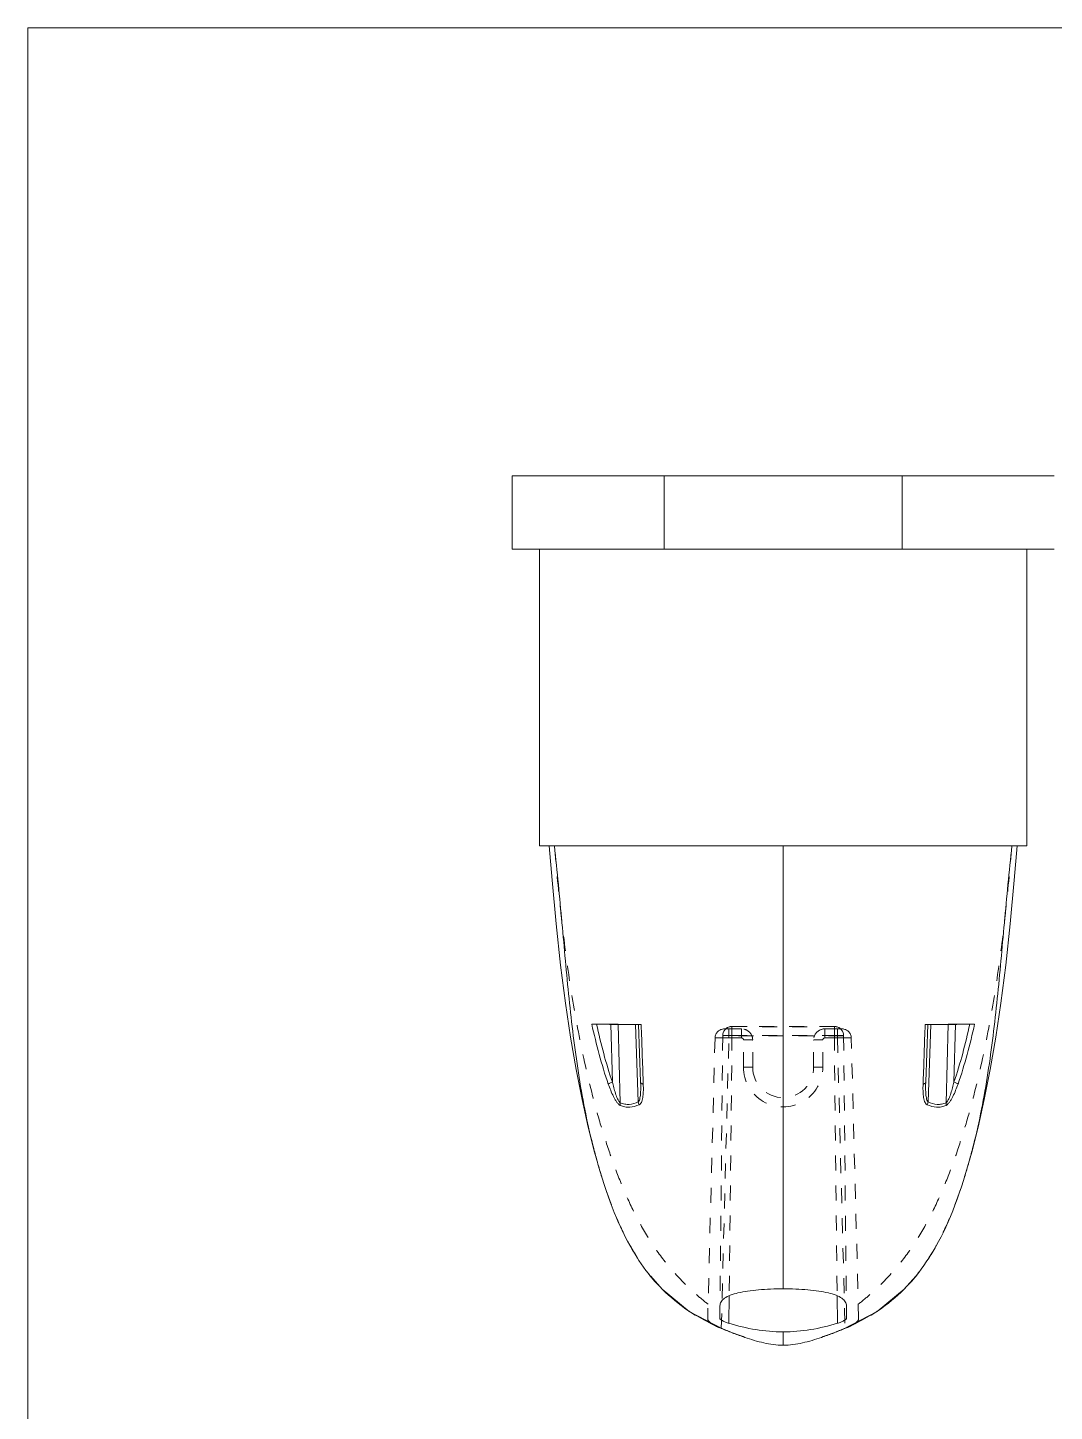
# Model space of a CAD drawing. Header units: millimetres. Extents: x 4 to 4769, y -754 to 1427.
# Drawn here: x 2245.3 to 2357, y 196.2 to 346.8 of the extents above; entities that cross this region are included whole.
import ezdxf

# ---------------------------------------------------------------- set-up
doc = ezdxf.new("R2010")
doc.units = ezdxf.units.MM
doc.header["$LTSCALE"] = 16.334999
doc.linetypes.add('HIDDEN', pattern=[0.2, 0.1, -0.1])
doc.layers.get('0').update_dxf_attribs({"lineweight": 18})
doc.layers.add('DEFAULT_2', color=8, linetype='HIDDEN', lineweight=18)

msp = doc.modelspace()

# ---------------------------------------------------------------- linework, layer by layer
at = {"color": 7, "linetype": 'Continuous'}
for p, q in [((2298.017, 290.002), (2298.017, 298.002)), ((2298.017, 298.002), (2357.016, 298.002)), ((2314.555, 298.002), (2314.555, 290.002)), ((2340.478, 298.002), (2340.478, 290.002)), ((2298.018, 290.002), (2357.016, 290.002)), ((2301.017, 290.002), (2301.017, 257.722)), ((2354.017, 290.002), (2354.017, 257.722)), ((2354.017, 257.722), (2301.017, 257.722)), ((2327.517, 257.722), (2327.517, 209.529)), ((2308.621, 238.305), (2308.775, 238.304)), ((2308.775, 238.304), (2309.571, 238.3)), ((2308.784, 238.314), (2308.934, 232.025)), ((2309.571, 238.3), (2309.716, 238.3)), ((2309.579, 238.312), (2309.783, 229.761)), ((2311.441, 238.292), (2311.778, 238.291)), ((2311.456, 238.303), (2311.75, 229.871)), ((2311.778, 238.291), (2312.071, 238.29)), ((2312.007, 232.042), (2311.789, 238.293)), ((2343.255, 238.291), (2342.963, 238.29)), ((2343.027, 232.042), (2343.245, 238.293)), ((2343.593, 238.292), (2343.255, 238.291)), ((2343.578, 238.303), (2343.284, 229.871)), ((2345.455, 238.312), (2345.251, 229.761)), ((2345.463, 238.3), (2345.318, 238.3)), ((2346.259, 238.304), (2345.463, 238.3)), ((2346.25, 238.314), (2346.099, 232.025)), ((2346.413, 238.305), (2346.259, 238.304)), ((2312.297, 231.76), (2312.286, 232.05)), ((2342.737, 231.76), (2342.747, 232.05)), ((2307.259, 223.481), (2307.281, 223.403)), ((2347.773, 223.476), (2347.752, 223.399)), ((2312.849, 211.194), (2313.1, 210.88)), ((2313.049, 210.942), (2313.1, 210.88)), ((2341.935, 210.881), (2342.005, 210.968)), ((2321.652, 208.768), (2321.621, 205.772)), ((2333.382, 208.768), (2333.413, 205.772)), ((2320.636, 207.687), (2320.622, 206.322)), ((2334.398, 207.687), (2334.412, 206.322)), ((2327.517, 204.839), (2327.517, 203.378))]:
    msp.add_line(p, q, dxfattribs=at)
msp.add_lwpolyline([(2245.323, 346.766), (2652.177, 346.766), (2652.177, 45.618), (2245.323, 45.618)], close=True)
for points in [[(2302.076, 257.722), (2302.379, 254.01), (2302.819, 249.234), (2303.307, 244.733), (2303.832, 240.619), (2304.386, 236.901), (2304.99, 233.395), (2305.64, 230.118), (2306.318, 227.114), (2307.008, 224.4), (2307.281, 223.407)], [(2347.752, 223.403), (2348.026, 224.399), (2348.715, 227.113), (2349.394, 230.117), (2350.043, 233.394), (2350.648, 236.9), (2351.201, 240.619), (2351.726, 244.732), (2352.215, 249.234), (2352.655, 254.011), (2352.958, 257.722)], [(2307.28, 223.407), (2307.405, 222.967), (2307.614, 222.255), (2307.825, 221.563), (2308.038, 220.891), (2308.254, 220.238), (2308.473, 219.604), (2308.695, 218.989), (2308.92, 218.392), (2309.148, 217.813), (2309.38, 217.252), (2309.615, 216.709), (2309.854, 216.184), (2310.095, 215.677), (2310.338, 215.188), (2310.583, 214.717), (2310.83, 214.263), (2311.078, 213.826), (2311.328, 213.405), (2311.579, 213.001), (2311.83, 212.613), (2312.083, 212.238), (2312.338, 211.876), (2312.593, 211.528), (2312.849, 211.194)], [(2342.005, 210.968), (2342.276, 211.311), (2342.548, 211.672), (2342.82, 212.05), (2343.091, 212.443), (2343.36, 212.853), (2343.629, 213.279), (2343.897, 213.725), (2344.163, 214.19), (2344.428, 214.674), (2344.69, 215.177), (2344.95, 215.699), (2345.207, 216.243), (2345.461, 216.806), (2345.711, 217.39), (2345.958, 217.994), (2346.2, 218.618), (2346.439, 219.263), (2346.674, 219.929), (2346.906, 220.617), (2347.135, 221.327), (2347.361, 222.059), (2347.585, 222.814), (2347.751, 223.399)], [(2313.103, 210.883), (2314.343, 209.497), (2317.305, 207.069), (2320.913, 205.156)], [(2334.12, 205.156), (2337.731, 207.07), (2340.693, 209.499), (2341.932, 210.884)]]:
    msp.add_lwpolyline(points, dxfattribs=at)
for centre, radius, start, end in [((4802.7, 321.177), 2492.008, 181.906078, 182.049648), ((-147.666, 321.177), 2492.008, 357.950352, 358.093922), ((2377.903, 243.121), 73.324, 194.1725, 194.3475), ((2374.367, 242.205), 69.671, 194.33854, 195.58977), ((2280.683, 242.2), 69.654, 344.40627, 345.66246), ((2277.138, 243.118), 73.316, 345.65343, 345.8276), ((2327.889, 222.917), 19.069, 219.14311, 220.50471), ((2327.144, 222.918), 19.07, 319.49462, 320.86225), ((2327.587, 222.66), 18.672, 220.50491, 223.21427), ((2327.426, 222.509), 18.451, 223.21626, 225.1138), ((2327.503, 222.594), 18.566, 225.13159, 236.14621), ((2327.531, 222.594), 18.566, 303.85996, 314.87519), ((2327.607, 222.509), 18.452, 314.89294, 316.78166), ((2327.447, 222.66), 18.672, 316.78367, 319.4944), ((2328.017, 223.314), 19.451, 236.06843, 237.08228), ((2327.017, 223.314), 19.45, 302.92304, 303.93768), ((2331.299, 229.898), 26.812, 245.62955, 246.58751), ((2332.32, 232.258), 29.383, 246.59018, 247.64544), ((2322.714, 232.258), 29.383, 292.35461, 293.40956), ((2323.734, 229.898), 26.812, 293.41222, 294.37048)]:
    msp.add_arc(centre, radius, start, end, dxfattribs=at)
for points, knots in [([(2302.634, 257.722), (2302.936, 254.936), (2303.454, 249.396), (2304.181, 241.15), (2304.979, 234.376), (2305.901, 229.067), (2306.485, 226.458), (2306.811, 225.168)], [0, 0, 0, 0, 8.4092106, 16.6906987, 24.8372038, 28.8603808, 32.8529486, 32.8529486, 32.8529486, 32.8529486]), ([(2352.399, 257.722), (2352.097, 254.936), (2351.58, 249.396), (2350.852, 241.149), (2350.054, 234.376), (2349.133, 229.066), (2348.549, 226.458), (2348.223, 225.167)], [0, 0, 0, 0, 8.4094105, 16.6910885, 24.8377468, 28.8609796, 32.8535876, 32.8535876, 32.8535876, 32.8535876]), ([(2306.692, 238.318), (2306.763, 238.318), (2307.067, 238.315), (2307.372, 238.313), (2307.605, 238.312)], [0, 0, 0, 0, 0.21270294, 0.91239446, 0.91239446, 0.91239446, 0.91239446]), ([(2306.692, 238.318), (2306.944, 237.219), (2307.473, 235.029), (2308.118, 232.868), (2308.493, 231.808)], [0, 0, 0, 0, 3.3840677, 6.75836, 6.75836, 6.75836, 6.75836]), ([(2307.211, 238.317), (2307.453, 237.255), (2307.961, 235.139), (2308.577, 233.051), (2308.934, 232.025)], [0, 0, 0, 0, 3.2673024, 6.5267739, 6.5267739, 6.5267739, 6.5267739]), ([(2307.605, 238.312), (2307.685, 238.311), (2308.023, 238.309), (2308.362, 238.307), (2308.621, 238.305)], [0, 0, 0, 0, 0.2397671, 1.0163588, 1.0163588, 1.0163588, 1.0163588]), ([(2309.716, 238.3), (2309.851, 238.299), (2310.426, 238.296), (2311.001, 238.294), (2311.441, 238.292)], [0, 0, 0, 0, 0.4057605, 1.725457, 1.725457, 1.725457, 1.725457]), ([(2345.318, 238.3), (2345.183, 238.299), (2344.608, 238.296), (2344.032, 238.294), (2343.593, 238.292)], [0, 0, 0, 0, 0.4057605, 1.725457, 1.725457, 1.725457, 1.725457]), ([(2347.823, 238.317), (2347.581, 237.255), (2347.073, 235.139), (2346.457, 233.051), (2346.099, 232.025)], [0, 0, 0, 0, 3.2673024, 6.5267739, 6.5267739, 6.5267739, 6.5267739]), ([(2347.429, 238.312), (2347.349, 238.311), (2347.01, 238.309), (2346.671, 238.307), (2346.413, 238.305)], [0, 0, 0, 0, 0.2397671, 1.0163588, 1.0163588, 1.0163588, 1.0163588]), ([(2348.341, 238.318), (2348.09, 237.219), (2347.561, 235.029), (2346.916, 232.868), (2346.541, 231.808)], [0, 0, 0, 0, 3.3840677, 6.75836, 6.75836, 6.75836, 6.75836]), ([(2348.341, 238.318), (2348.27, 238.318), (2347.966, 238.315), (2347.662, 238.313), (2347.429, 238.312)], [0, 0, 0, 0, 0.21270294, 0.91239446, 0.91239446, 0.91239446, 0.91239446]), ([(2308.493, 231.808), (2308.549, 231.846), (2308.695, 231.922), (2308.845, 231.988), (2308.934, 232.025)], [0, 0, 0, 0, 0.20270541, 0.4922468, 0.4922468, 0.4922468, 0.4922468]), ([(2308.934, 232.025), (2308.984, 231.817), (2309.088, 231.406), (2309.236, 230.897), (2309.372, 230.5), (2309.484, 230.216), (2309.591, 229.993), (2309.692, 229.843), (2309.75, 229.781), (2309.783, 229.761)], [0, 0, 0, 0, 0.6393822, 1.2748113, 1.5890427, 1.8977126, 2.1925542, 2.3270807, 2.4412025, 2.4412025, 2.4412025, 2.4412025]), ([(2311.75, 229.871), (2311.809, 229.915), (2311.885, 230.066), (2311.945, 230.307), (2311.984, 230.578), (2312.013, 230.958), (2312.023, 231.448), (2312.014, 231.843), (2312.007, 232.042)], [0, 0, 0, 0, 0.2197339, 0.4773817, 0.7526951, 1.0376932, 1.6240819, 2.2233794, 2.2233794, 2.2233794, 2.2233794]), ([(2312.297, 231.76), (2312.255, 231.777), (2312.18, 231.813), (2312.066, 231.893), (2312.009, 231.984), (2312.007, 232.042)], [0, 0, 0, 0, 0.13572867, 0.25014603, 0.42476056, 0.42476056, 0.42476056, 0.42476056]), ([(2342.737, 231.76), (2342.779, 231.777), (2342.854, 231.813), (2342.968, 231.893), (2343.025, 231.984), (2343.027, 232.042)], [0, 0, 0, 0, 0.13572867, 0.25014603, 0.42476056, 0.42476056, 0.42476056, 0.42476056]), ([(2343.284, 229.871), (2343.225, 229.915), (2343.149, 230.066), (2343.089, 230.307), (2343.05, 230.578), (2343.02, 230.958), (2343.011, 231.448), (2343.02, 231.843), (2343.027, 232.042)], [0, 0, 0, 0, 0.2197339, 0.4773817, 0.7526951, 1.0376932, 1.6240819, 2.2233794, 2.2233794, 2.2233794, 2.2233794]), ([(2346.099, 232.025), (2346.05, 231.817), (2345.946, 231.406), (2345.797, 230.897), (2345.662, 230.5), (2345.549, 230.216), (2345.442, 229.993), (2345.342, 229.843), (2345.283, 229.781), (2345.251, 229.761)], [0, 0, 0, 0, 0.6393822, 1.2748113, 1.5890427, 1.8977126, 2.1925542, 2.3270807, 2.4412025, 2.4412025, 2.4412025, 2.4412025]), ([(2346.541, 231.808), (2346.485, 231.846), (2346.339, 231.922), (2346.189, 231.988), (2346.099, 232.025)], [0, 0, 0, 0, 0.20270541, 0.4922468, 0.4922468, 0.4922468, 0.4922468]), ([(2308.493, 231.808), (2308.574, 231.578), (2308.744, 231.126), (2308.986, 230.576), (2309.205, 230.162), (2309.38, 229.88), (2309.565, 229.645), (2309.712, 229.519), (2309.79, 229.486)], [0, 0, 0, 0, 0.7312283, 1.450514, 1.8004045, 2.1364968, 2.4453095, 2.6998215, 2.6998215, 2.6998215, 2.6998215]), ([(2311.852, 229.557), (2311.992, 229.622), (2312.129, 229.867), (2312.217, 230.194), (2312.282, 230.59), (2312.311, 231.114), (2312.305, 231.542), (2312.297, 231.76)], [0, 0, 0, 0, 0.4649856, 0.7422266, 1.0380175, 1.6656631, 2.3240161, 2.3240161, 2.3240161, 2.3240161]), ([(2343.181, 229.557), (2343.041, 229.622), (2342.905, 229.867), (2342.816, 230.194), (2342.752, 230.59), (2342.723, 231.114), (2342.729, 231.542), (2342.737, 231.76)], [0, 0, 0, 0, 0.4649856, 0.7422266, 1.0380175, 1.6656631, 2.3240161, 2.3240161, 2.3240161, 2.3240161]), ([(2346.541, 231.808), (2346.459, 231.578), (2346.289, 231.126), (2346.047, 230.576), (2345.829, 230.162), (2345.653, 229.88), (2345.469, 229.645), (2345.322, 229.519), (2345.244, 229.486)], [0, 0, 0, 0, 0.7312283, 1.450514, 1.8004045, 2.1364968, 2.4453095, 2.6998215, 2.6998215, 2.6998215, 2.6998215]), ([(2309.79, 229.486), (2309.786, 229.508), (2309.775, 229.6), (2309.776, 229.692), (2309.783, 229.761)], [0, 0, 0, 0, 0.06788707, 0.27619972, 0.27619972, 0.27619972, 0.27619972]), ([(2309.783, 229.761), (2309.941, 229.695), (2310.27, 229.599), (2310.95, 229.567), (2311.448, 229.721), (2311.75, 229.871)], [0, 0, 0, 0, 0.5177201, 1.0180296, 2.0332734, 2.0332734, 2.0332734, 2.0332734]), ([(2309.79, 229.486), (2309.956, 229.415), (2310.298, 229.31), (2311.008, 229.263), (2311.533, 229.409), (2311.852, 229.557)], [0, 0, 0, 0, 0.5424001, 1.0666687, 2.1266613, 2.1266613, 2.1266613, 2.1266613]), ([(2345.244, 229.486), (2345.078, 229.415), (2344.736, 229.31), (2344.025, 229.263), (2343.501, 229.409), (2343.181, 229.557)], [0, 0, 0, 0, 0.5424001, 1.0666687, 2.1266613, 2.1266613, 2.1266613, 2.1266613]), ([(2345.251, 229.761), (2345.092, 229.695), (2344.764, 229.599), (2344.084, 229.567), (2343.586, 229.721), (2343.284, 229.871)], [0, 0, 0, 0, 0.5177201, 1.0180296, 2.0332734, 2.0332734, 2.0332734, 2.0332734]), ([(2345.244, 229.486), (2345.247, 229.508), (2345.259, 229.6), (2345.258, 229.692), (2345.251, 229.761)], [0, 0, 0, 0, 0.06788707, 0.27619972, 0.27619972, 0.27619972, 0.27619972]), ([(2327.517, 209.529), (2327.061, 209.529), (2326.169, 209.512), (2324.876, 209.431), (2323.69, 209.297), (2322.655, 209.108), (2321.809, 208.859), (2321.243, 208.585), (2320.923, 208.324), (2320.76, 208.125), (2320.66, 207.911), (2320.637, 207.76), (2320.636, 207.687)], [0, 0, 0, 0, 1.3668644, 2.6794581, 3.8873787, 4.9480232, 5.8318805, 6.5296058, 6.8150726, 7.0665534, 7.2954227, 7.5164319, 7.5164319, 7.5164319, 7.5164319]), ([(2327.517, 209.529), (2327.972, 209.529), (2328.865, 209.512), (2330.158, 209.431), (2331.344, 209.297), (2332.379, 209.108), (2333.225, 208.859), (2333.79, 208.585), (2334.111, 208.324), (2334.274, 208.125), (2334.374, 207.911), (2334.397, 207.76), (2334.398, 207.687)], [0, 0, 0, 0, 1.3668644, 2.6794581, 3.8873787, 4.9480232, 5.8318805, 6.5296058, 6.8150726, 7.0665534, 7.2954227, 7.5164319, 7.5164319, 7.5164319, 7.5164319]), ([(2317.447, 206.986), (2317.667, 206.844), (2318.567, 206.287), (2319.511, 205.803), (2320.236, 205.475)], [0, 0, 0, 0, 0.7867398, 3.1742966, 3.1742966, 3.1742966, 3.1742966]), ([(2321.621, 205.772), (2321.491, 205.812), (2321.25, 205.897), (2320.941, 206.041), (2320.74, 206.164), (2320.644, 206.258), (2320.621, 206.303), (2320.622, 206.322)], [0, 0, 0, 0, 0.4088411, 0.7642712, 1.0248272, 1.1105247, 1.1672679, 1.1672679, 1.1672679, 1.1672679]), ([(2333.413, 205.772), (2333.543, 205.812), (2333.784, 205.897), (2334.093, 206.041), (2334.294, 206.164), (2334.39, 206.258), (2334.412, 206.303), (2334.412, 206.322)], [0, 0, 0, 0, 0.4088411, 0.7642712, 1.0248272, 1.1105247, 1.1672679, 1.1672679, 1.1672679, 1.1672679]), ([(2337.588, 206.987), (2337.368, 206.845), (2336.468, 206.287), (2335.523, 205.803), (2334.798, 205.475)], [0, 0, 0, 0, 0.7871894, 3.1761355, 3.1761355, 3.1761355, 3.1761355]), ([(2323.362, 204.244), (2322.95, 204.384), (2322.128, 204.673), (2321.315, 204.987), (2320.913, 205.156)], [0, 0, 0, 0, 1.306798, 2.6135451, 2.6135451, 2.6135451, 2.6135451]), ([(2321.144, 205.083), (2321.326, 205.008), (2322.06, 204.714), (2322.803, 204.442), (2323.362, 204.244)], [0, 0, 0, 0, 0.591301, 2.3714786, 2.3714786, 2.3714786, 2.3714786]), ([(2321.621, 205.772), (2322.575, 205.482), (2324.521, 205.012), (2326.519, 204.839), (2327.517, 204.839)], [0, 0, 0, 0, 2.9954908, 5.9901072, 5.9901072, 5.9901072, 5.9901072]), ([(2333.413, 205.772), (2332.458, 205.482), (2330.513, 205.012), (2328.514, 204.839), (2327.517, 204.839)], [0, 0, 0, 0, 2.9954908, 5.9901072, 5.9901072, 5.9901072, 5.9901072]), ([(2331.672, 204.244), (2332.084, 204.384), (2332.906, 204.673), (2333.719, 204.987), (2334.12, 205.156)], [0, 0, 0, 0, 1.3067784, 2.613506, 2.613506, 2.613506, 2.613506]), ([(2333.89, 205.083), (2333.707, 205.008), (2332.973, 204.714), (2332.231, 204.442), (2331.672, 204.244)], [0, 0, 0, 0, 0.5912921, 2.3714459, 2.3714459, 2.3714459, 2.3714459]), ([(2327.517, 203.378), (2326.808, 203.378), (2325.387, 203.583), (2324.035, 204.015), (2323.362, 204.244)], [0, 0, 0, 0, 2.1295953, 4.2625898, 4.2625898, 4.2625898, 4.2625898]), ([(2327.517, 203.378), (2328.226, 203.378), (2329.646, 203.583), (2330.999, 204.015), (2331.672, 204.244)], [0, 0, 0, 0, 2.1295953, 4.2625898, 4.2625898, 4.2625898, 4.2625898])]:
    msp.add_open_spline(points, degree=3, knots=knots, dxfattribs=at)
for points in [[(2311.852, 229.557), (2311.804, 229.656), (2311.769, 229.763), (2311.75, 229.871)], [(2343.181, 229.557), (2343.229, 229.656), (2343.264, 229.763), (2343.284, 229.871)]]:
    msp.add_open_spline(points, degree=3, dxfattribs=at)
at = {"layer": 'DEFAULT_2', "color": 8, "linetype": 'HIDDEN'}
for p, q in [((2327.517, 229.334), (2327.517, 257.722)), ((2307.211, 238.317), (2308.784, 238.314)), ((2309.579, 238.312), (2311.456, 238.303)), ((2311.789, 238.3), (2311.789, 238.293)), ((2321.949, 238.08), (2321.949, 237.088)), ((2333.085, 238.08), (2321.949, 238.08)), ((2333.085, 238.08), (2333.085, 237.088)), ((2343.245, 238.3), (2343.245, 238.293)), ((2345.455, 238.312), (2343.578, 238.303)), ((2347.823, 238.317), (2346.25, 238.314)), ((2320.104, 236.826), (2319.304, 206.267)), ((2320.104, 236.826), (2320.104, 236.831)), ((2320.944, 237.085), (2320.636, 207.687)), ((2320.784, 205.212), (2321.611, 236.822)), ((2320.944, 237.071), (2320.944, 237.085)), ((2321.109, 237.811), (2322.994, 237.812)), ((2321.109, 237.805), (2321.109, 237.811)), ((2321.611, 237.803), (2321.611, 236.822)), ((2322.994, 237.803), (2321.611, 237.803)), ((2322.994, 236.822), (2321.611, 236.822)), ((2321.949, 237.088), (2321.652, 208.768)), ((2321.949, 237.088), (2333.085, 237.088)), ((2322.994, 237.812), (2322.994, 236.822)), ((2323.195, 233.656), (2323.195, 236.621)), ((2324.2, 233.632), (2324.2, 236.597)), ((2330.833, 233.632), (2330.833, 236.597)), ((2331.838, 233.656), (2331.838, 236.621)), ((2332.039, 237.812), (2332.039, 236.822)), ((2333.925, 237.811), (2332.039, 237.812)), ((2332.039, 237.803), (2333.422, 237.803)), ((2332.039, 236.822), (2333.422, 236.822)), ((2333.085, 237.088), (2333.382, 208.768)), ((2333.422, 237.803), (2333.422, 236.822)), ((2333.422, 236.822), (2334.25, 205.212)), ((2333.925, 237.805), (2333.925, 237.811)), ((2334.09, 237.085), (2334.398, 207.687)), ((2334.09, 237.071), (2334.09, 237.085)), ((2334.929, 236.826), (2334.929, 236.831)), ((2335.729, 206.267), (2334.929, 236.826)), ((2307.281, 223.407), (2307.308, 223.307)), ((2347.725, 223.304), (2347.752, 223.403)), ((2313.049, 210.942), (2313.103, 210.883)), ((2341.932, 210.884), (2341.991, 210.95)), ((2320.914, 205.157), (2320.784, 205.212)), ((2334.12, 205.157), (2334.25, 205.212))]:
    msp.add_line(p, q, dxfattribs=at)
for centre, radius, start, end in [((2321.949, 237.075), 1.005, 89.99986, 179.39986), ((2321.949, 237.061), 1.005, 89.99986, 179.39986), ((2333.085, 237.075), 1.005, 0.60014, 90.00014), ((2333.085, 237.061), 1.005, 0.60014, 90.00014), ((2321.109, 236.8), 1.005, 90.06732, 178.49997), ((2322.995, 236.607), 1.205, 359.99007, 90.03839), ((2322.994, 236.621), 0.201, 359.9982, 89.99737), ((2332.039, 236.607), 1.205, 89.96161, 180.00993), ((2332.039, 236.621), 0.201, 90.00263, 180.0018), ((2333.925, 236.8), 1.005, 1.50003, 89.93273), ((2327.517, 233.655), 4.322, 179.99777, 0.00223), ((2327.516, 233.642), 3.316, 180.00082, 359.99918)]:
    msp.add_arc(centre, radius, start, end, dxfattribs=at)
for centre, ratio, start_param, end_param in [((2307.901, 238.309), 0.0031419, 0.5839524, 1.1161785), ((2309.777, 238.3), 0.0031398, 0, 0.5837446), ((2345.256, 238.3), 0.0031398, 2.5578481, 3.1415927), ((2347.133, 238.309), 0.0031419, 2.0254142, 2.5576402)]:
    msp.add_ellipse(centre, major_axis=(2.011, 0), ratio=ratio, start_param=start_param, end_param=end_param, dxfattribs=at)
for points, knots in [([(2319.346, 207.854), (2318.894, 208.202), (2318.019, 208.931), (2316.367, 210.48), (2314.489, 212.582), (2312.591, 215.359), (2311.028, 218.316), (2309.699, 221.374), (2308.548, 224.505), (2307.543, 227.691), (2306.371, 232.003), (2305.176, 237.487), (2304.078, 244.162), (2303.243, 250.915), (2302.829, 255.447), (2302.649, 257.722)], [0, 0, 0, 0, 1.7109235, 3.4132332, 6.7927, 10.1445789, 13.4801005, 16.8112187, 20.1444439, 23.4833707, 26.8300791, 33.5507784, 40.3130041, 47.1180957, 53.965182, 53.965182, 53.965182, 53.965182]), ([(2335.688, 207.854), (2336.14, 208.202), (2337.015, 208.931), (2338.667, 210.48), (2340.544, 212.582), (2342.443, 215.359), (2344.006, 218.316), (2345.335, 221.374), (2346.486, 224.505), (2347.49, 227.691), (2348.663, 232.003), (2349.857, 237.487), (2350.956, 244.162), (2351.79, 250.915), (2352.205, 255.447), (2352.384, 257.722)], [0, 0, 0, 0, 1.7109208, 3.413228, 6.7926906, 10.1445667, 13.4800864, 16.811203, 20.1444268, 23.4833523, 26.8300593, 33.5507556, 40.3129776, 47.1180644, 53.9651447, 53.9651447, 53.9651447, 53.9651447]), ([(2306.692, 238.318), (2306.721, 238.318), (2306.894, 238.317), (2307.067, 238.317), (2307.211, 238.317)], [0, 0, 0, 0, 0.08637546, 0.51863047, 0.51863047, 0.51863047, 0.51863047]), ([(2311.789, 238.293), (2311.789, 238.291), (2311.798, 238.294), (2311.808, 238.291), (2311.833, 238.292), (2311.864, 238.291), (2311.904, 238.291), (2311.974, 238.291), (2312.031, 238.29), (2312.071, 238.29)], [0, 0, 0, 0, 0.00455886, 0.01819002, 0.04085333, 0.07241056, 0.11268153, 0.16141209, 0.28274869, 0.28274869, 0.28274869, 0.28274869]), ([(2321.949, 238.066), (2321.949, 238.065), (2321.952, 238.066), (2321.956, 238.065), (2321.965, 238.065), (2321.983, 238.064), (2322.014, 238.063), (2322.06, 238.062), (2322.12, 238.062), (2322.193, 238.061), (2322.278, 238.06), (2322.418, 238.059), (2322.622, 238.058), (2322.902, 238.056), (2323.226, 238.055), (2323.592, 238.053), (2323.996, 238.052), (2324.598, 238.051), (2325.413, 238.05), (2326.444, 238.049), (2327.517, 238.048), (2328.589, 238.049), (2329.62, 238.05), (2330.436, 238.051), (2331.038, 238.052), (2331.441, 238.053), (2331.807, 238.055), (2332.132, 238.056), (2332.412, 238.058), (2332.616, 238.059), (2332.755, 238.06), (2332.841, 238.061), (2332.914, 238.062), (2332.974, 238.062), (2333.02, 238.063), (2333.051, 238.064), (2333.069, 238.065), (2333.078, 238.065), (2333.081, 238.066), (2333.085, 238.065), (2333.085, 238.066)], [0, 0, 0, 0, 0.0017327, 0.0067835, 0.0151753, 0.0269065, 0.0603695, 0.1071059, 0.1669899, 0.2398871, 0.3256244, 0.423984, 0.6576261, 0.9385556, 1.2640701, 1.6310419, 2.0359309, 2.4748356, 3.4375135, 4.482076, 5.5683864, 6.6546967, 7.6992593, 8.6619372, 9.1008419, 9.5057308, 9.8727026, 10.1982171, 10.4791467, 10.7127887, 10.8111484, 10.8968857, 10.9697829, 11.0296669, 11.0764032, 11.1098663, 11.1215975, 11.1299892, 11.13504, 11.1367727, 11.1367727, 11.1367727, 11.1367727]), ([(2343.245, 238.293), (2343.245, 238.291), (2343.235, 238.294), (2343.225, 238.291), (2343.201, 238.292), (2343.17, 238.291), (2343.13, 238.291), (2343.06, 238.291), (2343.003, 238.29), (2342.963, 238.29)], [0, 0, 0, 0, 0.00455886, 0.01819002, 0.04085333, 0.07241056, 0.11268153, 0.16141209, 0.28274869, 0.28274869, 0.28274869, 0.28274869]), ([(2348.341, 238.318), (2348.312, 238.318), (2348.14, 238.317), (2347.967, 238.317), (2347.823, 238.317)], [0, 0, 0, 0, 0.08637546, 0.51863047, 0.51863047, 0.51863047, 0.51863047]), ([(2321.611, 236.822), (2321.513, 236.823), (2321.321, 236.826), (2321.042, 236.83), (2320.785, 236.833), (2320.56, 236.834), (2320.396, 236.834), (2320.287, 236.833), (2320.223, 236.833), (2320.175, 236.831), (2320.136, 236.831), (2320.12, 236.827), (2320.105, 236.829), (2320.104, 236.826)], [0, 0, 0, 0, 0.2940706, 0.5768069, 0.837394, 1.0658039, 1.2532785, 1.3293488, 1.3926268, 1.4425095, 1.4785275, 1.5003496, 1.50794, 1.50794, 1.50794, 1.50794]), ([(2320.944, 237.085), (2320.944, 237.087), (2320.954, 237.086), (2320.965, 237.089), (2320.991, 237.089), (2321.023, 237.09), (2321.065, 237.091), (2321.138, 237.091), (2321.247, 237.092), (2321.398, 237.092), (2321.569, 237.091), (2321.755, 237.09), (2321.883, 237.089), (2321.949, 237.088)], [0, 0, 0, 0, 0.0050232, 0.0195513, 0.0435563, 0.0768063, 0.1190008, 0.1697221, 0.2947451, 0.447078, 0.6208704, 0.8094467, 1.0055627, 1.0055627, 1.0055627, 1.0055627]), ([(2334.09, 237.071), (2334.09, 237.071), (2334.086, 237.071), (2334.081, 237.07), (2334.071, 237.07), (2334.05, 237.069), (2334.013, 237.068), (2333.958, 237.067), (2333.888, 237.066), (2333.802, 237.065), (2333.701, 237.064), (2333.536, 237.063), (2333.295, 237.062), (2332.965, 237.06), (2332.582, 237.058), (2332.15, 237.057), (2331.673, 237.055), (2330.963, 237.054), (2330, 237.052), (2328.783, 237.051), (2327.517, 237.051), (2326.251, 237.051), (2325.034, 237.052), (2324.071, 237.054), (2323.36, 237.055), (2322.884, 237.057), (2322.452, 237.058), (2322.069, 237.06), (2321.739, 237.062), (2321.497, 237.063), (2321.333, 237.064), (2321.232, 237.065), (2321.146, 237.066), (2321.075, 237.067), (2321.02, 237.068), (2320.984, 237.069), (2320.963, 237.07), (2320.952, 237.07), (2320.948, 237.071), (2320.944, 237.071), (2320.944, 237.071)], [0, 0, 0, 0, 0.0020453, 0.0080074, 0.0179135, 0.031762, 0.0712662, 0.1264365, 0.1971279, 0.2831845, 0.3843935, 0.5005057, 0.7763148, 1.1079501, 1.4922156, 1.9254146, 2.4033794, 2.9215018, 4.0579214, 5.2910113, 6.5733794, 7.8557476, 9.0888375, 10.225257, 10.7433795, 11.2213442, 11.6545433, 12.0388087, 12.370444, 12.6462531, 12.7623654, 12.8635744, 12.9496309, 13.0203223, 13.0754926, 13.1149968, 13.1288454, 13.1387514, 13.1447135, 13.1467588, 13.1467588, 13.1467588, 13.1467588]), ([(2321.611, 237.803), (2321.547, 237.803), (2321.454, 237.803), (2321.336, 237.804), (2321.261, 237.804), (2321.199, 237.804), (2321.157, 237.804), (2321.133, 237.805), (2321.12, 237.804), (2321.114, 237.806), (2321.109, 237.804), (2321.109, 237.805)], [0, 0, 0, 0, 0.19232111, 0.27921295, 0.35537071, 0.41786843, 0.46430175, 0.48091252, 0.49289353, 0.50012605, 0.50255142, 0.50255142, 0.50255142, 0.50255142]), ([(2324.2, 236.597), (2324.2, 236.599), (2324.191, 236.6), (2324.179, 236.603), (2324.153, 236.604), (2324.121, 236.607), (2324.079, 236.608), (2324.006, 236.611), (2323.897, 236.614), (2323.747, 236.617), (2323.575, 236.619), (2323.389, 236.62), (2323.261, 236.621), (2323.195, 236.621)], [0, 0, 0, 0, 0.0053517, 0.0199961, 0.0440718, 0.0773757, 0.1196048, 0.1703647, 0.2954337, 0.4478045, 0.6216038, 0.8102237, 1.00633, 1.00633, 1.00633, 1.00633]), ([(2330.833, 236.597), (2330.833, 236.599), (2330.843, 236.6), (2330.855, 236.603), (2330.88, 236.604), (2330.913, 236.607), (2330.955, 236.608), (2331.027, 236.611), (2331.137, 236.614), (2331.287, 236.617), (2331.459, 236.619), (2331.645, 236.62), (2331.773, 236.621), (2331.838, 236.621)], [0, 0, 0, 0, 0.0053517, 0.0199961, 0.0440718, 0.0773757, 0.1196048, 0.1703647, 0.2954337, 0.4478045, 0.6216038, 0.8102237, 1.00633, 1.00633, 1.00633, 1.00633]), ([(2334.09, 237.085), (2334.09, 237.087), (2334.08, 237.086), (2334.069, 237.089), (2334.043, 237.089), (2334.011, 237.09), (2333.968, 237.091), (2333.896, 237.091), (2333.786, 237.092), (2333.636, 237.092), (2333.465, 237.091), (2333.278, 237.09), (2333.15, 237.089), (2333.085, 237.088)], [0, 0, 0, 0, 0.0050232, 0.0195513, 0.0435563, 0.0768063, 0.1190008, 0.1697221, 0.2947451, 0.447078, 0.6208704, 0.8094467, 1.0055627, 1.0055627, 1.0055627, 1.0055627]), ([(2333.422, 237.803), (2333.486, 237.803), (2333.579, 237.803), (2333.698, 237.804), (2333.773, 237.804), (2333.834, 237.804), (2333.877, 237.804), (2333.901, 237.805), (2333.914, 237.804), (2333.919, 237.806), (2333.925, 237.804), (2333.925, 237.805)], [0, 0, 0, 0, 0.19232111, 0.27921295, 0.35537071, 0.41786843, 0.46430175, 0.48091252, 0.49289353, 0.50012605, 0.50255142, 0.50255142, 0.50255142, 0.50255142]), ([(2333.422, 236.822), (2333.52, 236.823), (2333.712, 236.826), (2333.991, 236.83), (2334.249, 236.833), (2334.474, 236.834), (2334.638, 236.834), (2334.747, 236.833), (2334.81, 236.833), (2334.859, 236.831), (2334.897, 236.831), (2334.914, 236.827), (2334.929, 236.829), (2334.929, 236.826)], [0, 0, 0, 0, 0.2940706, 0.5768069, 0.837394, 1.0658039, 1.2532785, 1.3293488, 1.3926268, 1.4425095, 1.4785275, 1.5003496, 1.50794, 1.50794, 1.50794, 1.50794]), ([(2324.2, 233.632), (2324.2, 233.634), (2324.191, 233.635), (2324.179, 233.638), (2324.153, 233.639), (2324.121, 233.642), (2324.079, 233.643), (2324.006, 233.646), (2323.897, 233.649), (2323.747, 233.652), (2323.575, 233.654), (2323.389, 233.655), (2323.261, 233.656), (2323.195, 233.656)], [0, 0, 0, 0, 0.0053517, 0.0199961, 0.0440718, 0.0773757, 0.1196048, 0.1703647, 0.2954337, 0.4478045, 0.6216038, 0.8102237, 1.00633, 1.00633, 1.00633, 1.00633]), ([(2330.833, 233.632), (2330.833, 233.634), (2330.843, 233.635), (2330.855, 233.638), (2330.88, 233.639), (2330.913, 233.642), (2330.955, 233.643), (2331.027, 233.646), (2331.137, 233.649), (2331.287, 233.652), (2331.459, 233.654), (2331.645, 233.655), (2331.773, 233.656), (2331.838, 233.656)], [0, 0, 0, 0, 0.0053517, 0.0199961, 0.0440718, 0.0773757, 0.1196048, 0.1703647, 0.2954337, 0.4478045, 0.6216038, 0.8102237, 1.00633, 1.00633, 1.00633, 1.00633]), ([(2307.308, 223.307), (2307.618, 222.208), (2308.292, 220.029), (2309.519, 216.831), (2311.046, 213.753), (2312.326, 211.838), (2313.049, 210.942)], [0, 0, 0, 0, 3.4266183, 6.8433163, 10.2659412, 13.7218632, 13.7218632, 13.7218632, 13.7218632]), ([(2347.725, 223.304), (2347.415, 222.206), (2346.741, 220.029), (2345.516, 216.834), (2343.991, 213.759), (2342.713, 211.846), (2341.991, 210.95)], [0, 0, 0, 0, 3.4233537, 6.8368017, 10.2561436, 13.7086552, 13.7086552, 13.7086552, 13.7086552]), ([(2319.304, 206.267), (2319.302, 206.177), (2319.391, 206.031), (2319.554, 205.875), (2319.816, 205.682), (2320.23, 205.457), (2320.59, 205.295), (2320.784, 205.212)], [0, 0, 0, 0, 0.2705808, 0.4614029, 0.6897174, 1.2426644, 1.8765043, 1.8765043, 1.8765043, 1.8765043]), ([(2335.729, 206.267), (2335.732, 206.177), (2335.642, 206.031), (2335.479, 205.875), (2335.217, 205.682), (2334.803, 205.457), (2334.443, 205.295), (2334.25, 205.212)], [0, 0, 0, 0, 0.2705808, 0.4614029, 0.6897174, 1.2426644, 1.8765043, 1.8765043, 1.8765043, 1.8765043])]:
    msp.add_open_spline(points, degree=3, knots=knots, dxfattribs=at)

doc.saveas('drawing.dxf')
